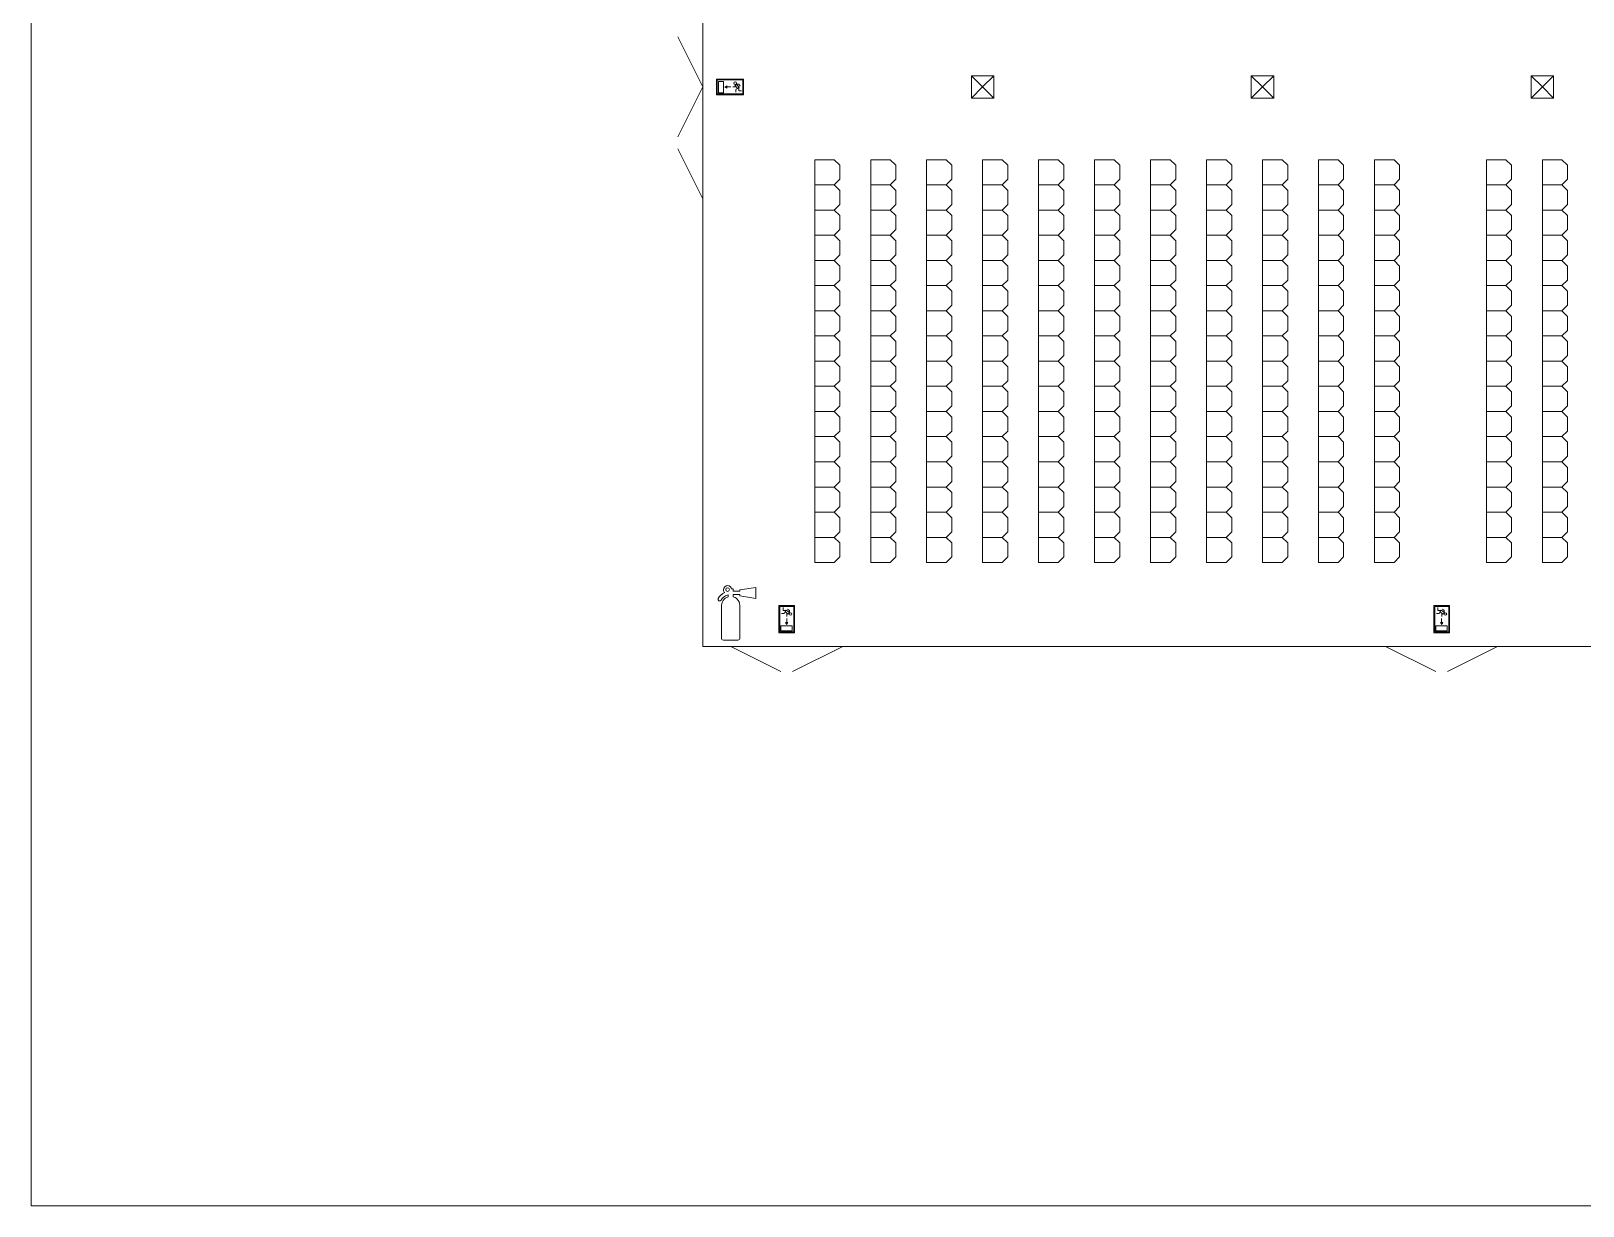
# Model space of a CAD drawing. Header units: metres. Extents: x 0 to 55, y 0 to 40.
# Drawn here: x 0 to 27.72, y 0 to 21 of the extents above; entities that cross this region are included whole.
import ezdxf

# ---------------------------------------------------------------- set-up
doc = ezdxf.new("R2010")
doc.units = ezdxf.units.M
for name, color, linetype, lineweight, true_color in [('Interior', 6, 'Continuous', 0, 0xff00ff), ('Meta', 178, 'Continuous', 0, 0x000000), ('Symbols', 5, 'Continuous', 0, 0x0000ff), ('Tent', 178, 'Continuous', 0, 0x000000)]:
    doc.layers.add(name, color=color, linetype=linetype, lineweight=lineweight, true_color=true_color)

msp = doc.modelspace()

# ---------------------------------------------------------------- linework, layer by layer
at = {"layer": 'Interior', "flags": 128}
for points in [[(14.35, 18.7), (14.45, 18.6), (14.45, 18.35), (14.35, 18.25), (14, 18.25), (14, 18.7)], [(15.35, 18.7), (15.45, 18.6), (15.45, 18.35), (15.35, 18.25), (15, 18.25), (15, 18.7)], [(16.35, 18.7), (16.45, 18.6), (16.45, 18.35), (16.35, 18.25), (16, 18.25), (16, 18.7)], [(17.35, 18.7), (17.45, 18.6), (17.45, 18.35), (17.35, 18.25), (17, 18.25), (17, 18.7)], [(18.35, 18.7), (18.45, 18.6), (18.45, 18.35), (18.35, 18.25), (18, 18.25), (18, 18.7)], [(19.35, 18.7), (19.45, 18.6), (19.45, 18.35), (19.35, 18.25), (19, 18.25), (19, 18.7)], [(20.35, 18.7), (20.45, 18.6), (20.45, 18.35), (20.35, 18.25), (20, 18.25), (20, 18.7)], [(21.35, 18.7), (21.45, 18.6), (21.45, 18.35), (21.35, 18.25), (21, 18.25), (21, 18.7)], [(22.35, 18.7), (22.45, 18.6), (22.45, 18.35), (22.35, 18.25), (22, 18.25), (22, 18.7)], [(23.35, 18.7), (23.45, 18.6), (23.45, 18.35), (23.35, 18.25), (23, 18.25), (23, 18.7)], [(24.35, 18.7), (24.45, 18.6), (24.45, 18.35), (24.35, 18.25), (24, 18.25), (24, 18.7)], [(26.35, 18.7), (26.45, 18.6), (26.45, 18.35), (26.35, 18.25), (26, 18.25), (26, 18.7)], [(27.35, 18.7), (27.45, 18.6), (27.45, 18.35), (27.35, 18.25), (27, 18.25), (27, 18.7)], [(14.35, 18.25), (14.45, 18.15), (14.45, 17.9), (14.35, 17.8), (14, 17.8), (14, 18.25)], [(15.35, 18.25), (15.45, 18.15), (15.45, 17.9), (15.35, 17.8), (15, 17.8), (15, 18.25)], [(16.35, 18.25), (16.45, 18.15), (16.45, 17.9), (16.35, 17.8), (16, 17.8), (16, 18.25)], [(17.35, 18.25), (17.45, 18.15), (17.45, 17.9), (17.35, 17.8), (17, 17.8), (17, 18.25)], [(18.35, 18.25), (18.45, 18.15), (18.45, 17.9), (18.35, 17.8), (18, 17.8), (18, 18.25)], [(19.35, 18.25), (19.45, 18.15), (19.45, 17.9), (19.35, 17.8), (19, 17.8), (19, 18.25)], [(20.35, 18.25), (20.45, 18.15), (20.45, 17.9), (20.35, 17.8), (20, 17.8), (20, 18.25)], [(21.35, 18.25), (21.45, 18.15), (21.45, 17.9), (21.35, 17.8), (21, 17.8), (21, 18.25)], [(22.35, 18.25), (22.45, 18.15), (22.45, 17.9), (22.35, 17.8), (22, 17.8), (22, 18.25)], [(23.35, 18.25), (23.45, 18.15), (23.45, 17.9), (23.35, 17.8), (23, 17.8), (23, 18.25)], [(24.35, 18.25), (24.45, 18.15), (24.45, 17.9), (24.35, 17.8), (24, 17.8), (24, 18.25)], [(26.35, 18.25), (26.45, 18.15), (26.45, 17.9), (26.35, 17.8), (26, 17.8), (26, 18.25)], [(27.35, 18.25), (27.45, 18.15), (27.45, 17.9), (27.35, 17.8), (27, 17.8), (27, 18.25)], [(14.35, 17.8), (14.45, 17.7), (14.45, 17.45), (14.35, 17.35), (14, 17.35), (14, 17.8)], [(15.35, 17.8), (15.45, 17.7), (15.45, 17.45), (15.35, 17.35), (15, 17.35), (15, 17.8)], [(16.35, 17.8), (16.45, 17.7), (16.45, 17.45), (16.35, 17.35), (16, 17.35), (16, 17.8)], [(17.35, 17.8), (17.45, 17.7), (17.45, 17.45), (17.35, 17.35), (17, 17.35), (17, 17.8)], [(18.35, 17.8), (18.45, 17.7), (18.45, 17.45), (18.35, 17.35), (18, 17.35), (18, 17.8)], [(19.35, 17.8), (19.45, 17.7), (19.45, 17.45), (19.35, 17.35), (19, 17.35), (19, 17.8)], [(20.35, 17.8), (20.45, 17.7), (20.45, 17.45), (20.35, 17.35), (20, 17.35), (20, 17.8)], [(21.35, 17.8), (21.45, 17.7), (21.45, 17.45), (21.35, 17.35), (21, 17.35), (21, 17.8)], [(22.35, 17.8), (22.45, 17.7), (22.45, 17.45), (22.35, 17.35), (22, 17.35), (22, 17.8)], [(23.35, 17.8), (23.45, 17.7), (23.45, 17.45), (23.35, 17.35), (23, 17.35), (23, 17.8)], [(24.35, 17.8), (24.45, 17.7), (24.45, 17.45), (24.35, 17.35), (24, 17.35), (24, 17.8)], [(26.35, 17.8), (26.45, 17.7), (26.45, 17.45), (26.35, 17.35), (26, 17.35), (26, 17.8)], [(27.35, 17.8), (27.45, 17.7), (27.45, 17.45), (27.35, 17.35), (27, 17.35), (27, 17.8)], [(14.35, 17.35), (14.45, 17.25), (14.45, 17), (14.35, 16.9), (14, 16.9), (14, 17.35)], [(15.35, 17.35), (15.45, 17.25), (15.45, 17), (15.35, 16.9), (15, 16.9), (15, 17.35)], [(16.35, 17.35), (16.45, 17.25), (16.45, 17), (16.35, 16.9), (16, 16.9), (16, 17.35)], [(17.35, 17.35), (17.45, 17.25), (17.45, 17), (17.35, 16.9), (17, 16.9), (17, 17.35)], [(18.35, 17.35), (18.45, 17.25), (18.45, 17), (18.35, 16.9), (18, 16.9), (18, 17.35)], [(19.35, 17.35), (19.45, 17.25), (19.45, 17), (19.35, 16.9), (19, 16.9), (19, 17.35)], [(20.35, 17.35), (20.45, 17.25), (20.45, 17), (20.35, 16.9), (20, 16.9), (20, 17.35)], [(21.35, 17.35), (21.45, 17.25), (21.45, 17), (21.35, 16.9), (21, 16.9), (21, 17.35)], [(22.35, 17.35), (22.45, 17.25), (22.45, 17), (22.35, 16.9), (22, 16.9), (22, 17.35)], [(23.35, 17.35), (23.45, 17.25), (23.45, 17), (23.35, 16.9), (23, 16.9), (23, 17.35)], [(24.35, 17.35), (24.45, 17.25), (24.45, 17), (24.35, 16.9), (24, 16.9), (24, 17.35)], [(26.35, 17.35), (26.45, 17.25), (26.45, 17), (26.35, 16.9), (26, 16.9), (26, 17.35)], [(27.35, 17.35), (27.45, 17.25), (27.45, 17), (27.35, 16.9), (27, 16.9), (27, 17.35)], [(14.35, 16.9), (14.45, 16.8), (14.45, 16.55), (14.35, 16.45), (14, 16.45), (14, 16.9)], [(15.35, 16.9), (15.45, 16.8), (15.45, 16.55), (15.35, 16.45), (15, 16.45), (15, 16.9)], [(16.35, 16.9), (16.45, 16.8), (16.45, 16.55), (16.35, 16.45), (16, 16.45), (16, 16.9)], [(17.35, 16.9), (17.45, 16.8), (17.45, 16.55), (17.35, 16.45), (17, 16.45), (17, 16.9)], [(18.35, 16.9), (18.45, 16.8), (18.45, 16.55), (18.35, 16.45), (18, 16.45), (18, 16.9)], [(19.35, 16.9), (19.45, 16.8), (19.45, 16.55), (19.35, 16.45), (19, 16.45), (19, 16.9)], [(20.35, 16.9), (20.45, 16.8), (20.45, 16.55), (20.35, 16.45), (20, 16.45), (20, 16.9)], [(21.35, 16.9), (21.45, 16.8), (21.45, 16.55), (21.35, 16.45), (21, 16.45), (21, 16.9)], [(22.35, 16.9), (22.45, 16.8), (22.45, 16.55), (22.35, 16.45), (22, 16.45), (22, 16.9)], [(23.35, 16.9), (23.45, 16.8), (23.45, 16.55), (23.35, 16.45), (23, 16.45), (23, 16.9)], [(24.35, 16.9), (24.45, 16.8), (24.45, 16.55), (24.35, 16.45), (24, 16.45), (24, 16.9)], [(26.35, 16.9), (26.45, 16.8), (26.45, 16.55), (26.35, 16.45), (26, 16.45), (26, 16.9)], [(27.35, 16.9), (27.45, 16.8), (27.45, 16.55), (27.35, 16.45), (27, 16.45), (27, 16.9)], [(14.35, 16.45), (14.45, 16.35), (14.45, 16.1), (14.35, 16), (14, 16), (14, 16.45)], [(15.35, 16.45), (15.45, 16.35), (15.45, 16.1), (15.35, 16), (15, 16), (15, 16.45)], [(16.35, 16.45), (16.45, 16.35), (16.45, 16.1), (16.35, 16), (16, 16), (16, 16.45)], [(17.35, 16.45), (17.45, 16.35), (17.45, 16.1), (17.35, 16), (17, 16), (17, 16.45)], [(18.35, 16.45), (18.45, 16.35), (18.45, 16.1), (18.35, 16), (18, 16), (18, 16.45)], [(19.35, 16.45), (19.45, 16.35), (19.45, 16.1), (19.35, 16), (19, 16), (19, 16.45)], [(20.35, 16.45), (20.45, 16.35), (20.45, 16.1), (20.35, 16), (20, 16), (20, 16.45)], [(21.35, 16.45), (21.45, 16.35), (21.45, 16.1), (21.35, 16), (21, 16), (21, 16.45)], [(22.35, 16.45), (22.45, 16.35), (22.45, 16.1), (22.35, 16), (22, 16), (22, 16.45)], [(23.35, 16.45), (23.45, 16.35), (23.45, 16.1), (23.35, 16), (23, 16), (23, 16.45)], [(24.35, 16.45), (24.45, 16.35), (24.45, 16.1), (24.35, 16), (24, 16), (24, 16.45)], [(26.35, 16.45), (26.45, 16.35), (26.45, 16.1), (26.35, 16), (26, 16), (26, 16.45)], [(27.35, 16.45), (27.45, 16.35), (27.45, 16.1), (27.35, 16), (27, 16), (27, 16.45)], [(14.35, 16), (14.45, 15.9), (14.45, 15.65), (14.35, 15.55), (14, 15.55), (14, 16)], [(15.35, 16), (15.45, 15.9), (15.45, 15.65), (15.35, 15.55), (15, 15.55), (15, 16)], [(16.35, 16), (16.45, 15.9), (16.45, 15.65), (16.35, 15.55), (16, 15.55), (16, 16)], [(17.35, 16), (17.45, 15.9), (17.45, 15.65), (17.35, 15.55), (17, 15.55), (17, 16)], [(18.35, 16), (18.45, 15.9), (18.45, 15.65), (18.35, 15.55), (18, 15.55), (18, 16)], [(19.35, 16), (19.45, 15.9), (19.45, 15.65), (19.35, 15.55), (19, 15.55), (19, 16)], [(20.35, 16), (20.45, 15.9), (20.45, 15.65), (20.35, 15.55), (20, 15.55), (20, 16)], [(21.35, 16), (21.45, 15.9), (21.45, 15.65), (21.35, 15.55), (21, 15.55), (21, 16)], [(22.35, 16), (22.45, 15.9), (22.45, 15.65), (22.35, 15.55), (22, 15.55), (22, 16)], [(23.35, 16), (23.45, 15.9), (23.45, 15.65), (23.35, 15.55), (23, 15.55), (23, 16)], [(24.35, 16), (24.45, 15.9), (24.45, 15.65), (24.35, 15.55), (24, 15.55), (24, 16)], [(26.35, 16), (26.45, 15.9), (26.45, 15.65), (26.35, 15.55), (26, 15.55), (26, 16)], [(27.35, 16), (27.45, 15.9), (27.45, 15.65), (27.35, 15.55), (27, 15.55), (27, 16)], [(14.35, 15.55), (14.45, 15.45), (14.45, 15.2), (14.35, 15.1), (14, 15.1), (14, 15.55)], [(15.35, 15.55), (15.45, 15.45), (15.45, 15.2), (15.35, 15.1), (15, 15.1), (15, 15.55)], [(16.35, 15.55), (16.45, 15.45), (16.45, 15.2), (16.35, 15.1), (16, 15.1), (16, 15.55)], [(17.35, 15.55), (17.45, 15.45), (17.45, 15.2), (17.35, 15.1), (17, 15.1), (17, 15.55)], [(18.35, 15.55), (18.45, 15.45), (18.45, 15.2), (18.35, 15.1), (18, 15.1), (18, 15.55)], [(19.35, 15.55), (19.45, 15.45), (19.45, 15.2), (19.35, 15.1), (19, 15.1), (19, 15.55)], [(20.35, 15.55), (20.45, 15.45), (20.45, 15.2), (20.35, 15.1), (20, 15.1), (20, 15.55)], [(21.35, 15.55), (21.45, 15.45), (21.45, 15.2), (21.35, 15.1), (21, 15.1), (21, 15.55)], [(22.35, 15.55), (22.45, 15.45), (22.45, 15.2), (22.35, 15.1), (22, 15.1), (22, 15.55)], [(23.35, 15.55), (23.45, 15.45), (23.45, 15.2), (23.35, 15.1), (23, 15.1), (23, 15.55)], [(24.35, 15.55), (24.45, 15.45), (24.45, 15.2), (24.35, 15.1), (24, 15.1), (24, 15.55)], [(26.35, 15.55), (26.45, 15.45), (26.45, 15.2), (26.35, 15.1), (26, 15.1), (26, 15.55)], [(27.35, 15.55), (27.45, 15.45), (27.45, 15.2), (27.35, 15.1), (27, 15.1), (27, 15.55)], [(14.35, 15.1), (14.45, 15), (14.45, 14.75), (14.35, 14.65), (14, 14.65), (14, 15.1)], [(15.35, 15.1), (15.45, 15), (15.45, 14.75), (15.35, 14.65), (15, 14.65), (15, 15.1)], [(16.35, 15.1), (16.45, 15), (16.45, 14.75), (16.35, 14.65), (16, 14.65), (16, 15.1)], [(17.35, 15.1), (17.45, 15), (17.45, 14.75), (17.35, 14.65), (17, 14.65), (17, 15.1)], [(18.35, 15.1), (18.45, 15), (18.45, 14.75), (18.35, 14.65), (18, 14.65), (18, 15.1)], [(19.35, 15.1), (19.45, 15), (19.45, 14.75), (19.35, 14.65), (19, 14.65), (19, 15.1)], [(20.35, 15.1), (20.45, 15), (20.45, 14.75), (20.35, 14.65), (20, 14.65), (20, 15.1)], [(21.35, 15.1), (21.45, 15), (21.45, 14.75), (21.35, 14.65), (21, 14.65), (21, 15.1)], [(22.35, 15.1), (22.45, 15), (22.45, 14.75), (22.35, 14.65), (22, 14.65), (22, 15.1)], [(23.35, 15.1), (23.45, 15), (23.45, 14.75), (23.35, 14.65), (23, 14.65), (23, 15.1)], [(24.35, 15.1), (24.45, 15), (24.45, 14.75), (24.35, 14.65), (24, 14.65), (24, 15.1)], [(26.35, 15.1), (26.45, 15), (26.45, 14.75), (26.35, 14.65), (26, 14.65), (26, 15.1)], [(27.35, 15.1), (27.45, 15), (27.45, 14.75), (27.35, 14.65), (27, 14.65), (27, 15.1)], [(14.35, 14.65), (14.45, 14.55), (14.45, 14.3), (14.35, 14.2), (14, 14.2), (14, 14.65)], [(15.35, 14.65), (15.45, 14.55), (15.45, 14.3), (15.35, 14.2), (15, 14.2), (15, 14.65)], [(16.35, 14.65), (16.45, 14.55), (16.45, 14.3), (16.35, 14.2), (16, 14.2), (16, 14.65)], [(17.35, 14.65), (17.45, 14.55), (17.45, 14.3), (17.35, 14.2), (17, 14.2), (17, 14.65)], [(18.35, 14.65), (18.45, 14.55), (18.45, 14.3), (18.35, 14.2), (18, 14.2), (18, 14.65)], [(19.35, 14.65), (19.45, 14.55), (19.45, 14.3), (19.35, 14.2), (19, 14.2), (19, 14.65)], [(20.35, 14.65), (20.45, 14.55), (20.45, 14.3), (20.35, 14.2), (20, 14.2), (20, 14.65)], [(21.35, 14.65), (21.45, 14.55), (21.45, 14.3), (21.35, 14.2), (21, 14.2), (21, 14.65)], [(22.35, 14.65), (22.45, 14.55), (22.45, 14.3), (22.35, 14.2), (22, 14.2), (22, 14.65)], [(23.35, 14.65), (23.45, 14.55), (23.45, 14.3), (23.35, 14.2), (23, 14.2), (23, 14.65)], [(24.35, 14.65), (24.45, 14.55), (24.45, 14.3), (24.35, 14.2), (24, 14.2), (24, 14.65)], [(26.35, 14.65), (26.45, 14.55), (26.45, 14.3), (26.35, 14.2), (26, 14.2), (26, 14.65)], [(27.35, 14.65), (27.45, 14.55), (27.45, 14.3), (27.35, 14.2), (27, 14.2), (27, 14.65)], [(14.35, 14.2), (14.45, 14.1), (14.45, 13.85), (14.35, 13.75), (14, 13.75), (14, 14.2)], [(15.35, 14.2), (15.45, 14.1), (15.45, 13.85), (15.35, 13.75), (15, 13.75), (15, 14.2)], [(16.35, 14.2), (16.45, 14.1), (16.45, 13.85), (16.35, 13.75), (16, 13.75), (16, 14.2)], [(17.35, 14.2), (17.45, 14.1), (17.45, 13.85), (17.35, 13.75), (17, 13.75), (17, 14.2)], [(18.35, 14.2), (18.45, 14.1), (18.45, 13.85), (18.35, 13.75), (18, 13.75), (18, 14.2)], [(19.35, 14.2), (19.45, 14.1), (19.45, 13.85), (19.35, 13.75), (19, 13.75), (19, 14.2)], [(20.35, 14.2), (20.45, 14.1), (20.45, 13.85), (20.35, 13.75), (20, 13.75), (20, 14.2)], [(21.35, 14.2), (21.45, 14.1), (21.45, 13.85), (21.35, 13.75), (21, 13.75), (21, 14.2)], [(22.35, 14.2), (22.45, 14.1), (22.45, 13.85), (22.35, 13.75), (22, 13.75), (22, 14.2)], [(23.35, 14.2), (23.45, 14.1), (23.45, 13.85), (23.35, 13.75), (23, 13.75), (23, 14.2)], [(24.35, 14.2), (24.45, 14.1), (24.45, 13.85), (24.35, 13.75), (24, 13.75), (24, 14.2)], [(26.35, 14.2), (26.45, 14.1), (26.45, 13.85), (26.35, 13.75), (26, 13.75), (26, 14.2)], [(27.35, 14.2), (27.45, 14.1), (27.45, 13.85), (27.35, 13.75), (27, 13.75), (27, 14.2)], [(14.35, 13.75), (14.45, 13.65), (14.45, 13.4), (14.35, 13.3), (14, 13.3), (14, 13.75)], [(15.35, 13.75), (15.45, 13.65), (15.45, 13.4), (15.35, 13.3), (15, 13.3), (15, 13.75)], [(16.35, 13.75), (16.45, 13.65), (16.45, 13.4), (16.35, 13.3), (16, 13.3), (16, 13.75)], [(17.35, 13.75), (17.45, 13.65), (17.45, 13.4), (17.35, 13.3), (17, 13.3), (17, 13.75)], [(18.35, 13.75), (18.45, 13.65), (18.45, 13.4), (18.35, 13.3), (18, 13.3), (18, 13.75)], [(19.35, 13.75), (19.45, 13.65), (19.45, 13.4), (19.35, 13.3), (19, 13.3), (19, 13.75)], [(20.35, 13.75), (20.45, 13.65), (20.45, 13.4), (20.35, 13.3), (20, 13.3), (20, 13.75)], [(21.35, 13.75), (21.45, 13.65), (21.45, 13.4), (21.35, 13.3), (21, 13.3), (21, 13.75)], [(22.35, 13.75), (22.45, 13.65), (22.45, 13.4), (22.35, 13.3), (22, 13.3), (22, 13.75)], [(23.35, 13.75), (23.45, 13.65), (23.45, 13.4), (23.35, 13.3), (23, 13.3), (23, 13.75)], [(24.35, 13.75), (24.45, 13.65), (24.45, 13.4), (24.35, 13.3), (24, 13.3), (24, 13.75)], [(26.35, 13.75), (26.45, 13.65), (26.45, 13.4), (26.35, 13.3), (26, 13.3), (26, 13.75)], [(27.35, 13.75), (27.45, 13.65), (27.45, 13.4), (27.35, 13.3), (27, 13.3), (27, 13.75)], [(14.35, 13.3), (14.45, 13.2), (14.45, 12.95), (14.35, 12.85), (14, 12.85), (14, 13.3)], [(15.35, 13.3), (15.45, 13.2), (15.45, 12.95), (15.35, 12.85), (15, 12.85), (15, 13.3)], [(16.35, 13.3), (16.45, 13.2), (16.45, 12.95), (16.35, 12.85), (16, 12.85), (16, 13.3)], [(17.35, 13.3), (17.45, 13.2), (17.45, 12.95), (17.35, 12.85), (17, 12.85), (17, 13.3)], [(18.35, 13.3), (18.45, 13.2), (18.45, 12.95), (18.35, 12.85), (18, 12.85), (18, 13.3)], [(19.35, 13.3), (19.45, 13.2), (19.45, 12.95), (19.35, 12.85), (19, 12.85), (19, 13.3)], [(20.35, 13.3), (20.45, 13.2), (20.45, 12.95), (20.35, 12.85), (20, 12.85), (20, 13.3)], [(21.35, 13.3), (21.45, 13.2), (21.45, 12.95), (21.35, 12.85), (21, 12.85), (21, 13.3)], [(22.35, 13.3), (22.45, 13.2), (22.45, 12.95), (22.35, 12.85), (22, 12.85), (22, 13.3)], [(23.35, 13.3), (23.45, 13.2), (23.45, 12.95), (23.35, 12.85), (23, 12.85), (23, 13.3)], [(24.35, 13.3), (24.45, 13.2), (24.45, 12.95), (24.35, 12.85), (24, 12.85), (24, 13.3)], [(26.35, 13.3), (26.45, 13.2), (26.45, 12.95), (26.35, 12.85), (26, 12.85), (26, 13.3)], [(27.35, 13.3), (27.45, 13.2), (27.45, 12.95), (27.35, 12.85), (27, 12.85), (27, 13.3)], [(14.35, 12.85), (14.45, 12.75), (14.45, 12.5), (14.35, 12.4), (14, 12.4), (14, 12.85)], [(15.35, 12.85), (15.45, 12.75), (15.45, 12.5), (15.35, 12.4), (15, 12.4), (15, 12.85)], [(16.35, 12.85), (16.45, 12.75), (16.45, 12.5), (16.35, 12.4), (16, 12.4), (16, 12.85)], [(17.35, 12.85), (17.45, 12.75), (17.45, 12.5), (17.35, 12.4), (17, 12.4), (17, 12.85)], [(18.35, 12.85), (18.45, 12.75), (18.45, 12.5), (18.35, 12.4), (18, 12.4), (18, 12.85)], [(19.35, 12.85), (19.45, 12.75), (19.45, 12.5), (19.35, 12.4), (19, 12.4), (19, 12.85)], [(20.35, 12.85), (20.45, 12.75), (20.45, 12.5), (20.35, 12.4), (20, 12.4), (20, 12.85)], [(21.35, 12.85), (21.45, 12.75), (21.45, 12.5), (21.35, 12.4), (21, 12.4), (21, 12.85)], [(22.35, 12.85), (22.45, 12.75), (22.45, 12.5), (22.35, 12.4), (22, 12.4), (22, 12.85)], [(23.35, 12.85), (23.45, 12.75), (23.45, 12.5), (23.35, 12.4), (23, 12.4), (23, 12.85)], [(24.35, 12.85), (24.45, 12.75), (24.45, 12.5), (24.35, 12.4), (24, 12.4), (24, 12.85)], [(26.35, 12.85), (26.45, 12.75), (26.45, 12.5), (26.35, 12.4), (26, 12.4), (26, 12.85)], [(27.35, 12.85), (27.45, 12.75), (27.45, 12.5), (27.35, 12.4), (27, 12.4), (27, 12.85)], [(14.35, 12.4), (14.45, 12.3), (14.45, 12.05), (14.35, 11.95), (14, 11.95), (14, 12.4)], [(15.35, 12.4), (15.45, 12.3), (15.45, 12.05), (15.35, 11.95), (15, 11.95), (15, 12.4)], [(16.35, 12.4), (16.45, 12.3), (16.45, 12.05), (16.35, 11.95), (16, 11.95), (16, 12.4)], [(17.35, 12.4), (17.45, 12.3), (17.45, 12.05), (17.35, 11.95), (17, 11.95), (17, 12.4)], [(18.35, 12.4), (18.45, 12.3), (18.45, 12.05), (18.35, 11.95), (18, 11.95), (18, 12.4)], [(19.35, 12.4), (19.45, 12.3), (19.45, 12.05), (19.35, 11.95), (19, 11.95), (19, 12.4)], [(20.35, 12.4), (20.45, 12.3), (20.45, 12.05), (20.35, 11.95), (20, 11.95), (20, 12.4)], [(21.35, 12.4), (21.45, 12.3), (21.45, 12.05), (21.35, 11.95), (21, 11.95), (21, 12.4)], [(22.35, 12.4), (22.45, 12.3), (22.45, 12.05), (22.35, 11.95), (22, 11.95), (22, 12.4)], [(23.35, 12.4), (23.45, 12.3), (23.45, 12.05), (23.35, 11.95), (23, 11.95), (23, 12.4)], [(24.35, 12.4), (24.45, 12.3), (24.45, 12.05), (24.35, 11.95), (24, 11.95), (24, 12.4)], [(26.35, 12.4), (26.45, 12.3), (26.45, 12.05), (26.35, 11.95), (26, 11.95), (26, 12.4)], [(27.35, 12.4), (27.45, 12.3), (27.45, 12.05), (27.35, 11.95), (27, 11.95), (27, 12.4)], [(14.35, 11.95), (14.45, 11.85), (14.45, 11.6), (14.35, 11.5), (14, 11.5), (14, 11.95)], [(15.35, 11.95), (15.45, 11.85), (15.45, 11.6), (15.35, 11.5), (15, 11.5), (15, 11.95)], [(16.35, 11.95), (16.45, 11.85), (16.45, 11.6), (16.35, 11.5), (16, 11.5), (16, 11.95)], [(17.35, 11.95), (17.45, 11.85), (17.45, 11.6), (17.35, 11.5), (17, 11.5), (17, 11.95)], [(18.35, 11.95), (18.45, 11.85), (18.45, 11.6), (18.35, 11.5), (18, 11.5), (18, 11.95)], [(19.35, 11.95), (19.45, 11.85), (19.45, 11.6), (19.35, 11.5), (19, 11.5), (19, 11.95)], [(20.35, 11.95), (20.45, 11.85), (20.45, 11.6), (20.35, 11.5), (20, 11.5), (20, 11.95)], [(21.35, 11.95), (21.45, 11.85), (21.45, 11.6), (21.35, 11.5), (21, 11.5), (21, 11.95)], [(22.35, 11.95), (22.45, 11.85), (22.45, 11.6), (22.35, 11.5), (22, 11.5), (22, 11.95)], [(23.35, 11.95), (23.45, 11.85), (23.45, 11.6), (23.35, 11.5), (23, 11.5), (23, 11.95)], [(24.35, 11.95), (24.45, 11.85), (24.45, 11.6), (24.35, 11.5), (24, 11.5), (24, 11.95)], [(26.35, 11.95), (26.45, 11.85), (26.45, 11.6), (26.35, 11.5), (26, 11.5), (26, 11.95)], [(27.35, 11.95), (27.45, 11.85), (27.45, 11.6), (27.35, 11.5), (27, 11.5), (27, 11.95)]]:
    msp.add_lwpolyline(points, close=True, dxfattribs=at)
at = {"layer": 'Meta', "flags": 128}
msp.add_lwpolyline([(55, 0), (55, 40), (0, 40), (0, 0)], close=True, dxfattribs=at)
at = {"layer": 'Symbols'}
for p, q in [((12.23, 20.04), (12.23, 20.04)), ((12.371, 20.1), (12.28, 20.1)), ((12.28, 20.1), (12.28, 19.896)), ((12.371, 19.896), (12.371, 20.1)), ((12.394, 20), (12.431, 20.022)), ((12.431, 19.978), (12.394, 20)), ((12.5, 20), (12.417, 20)), ((12.431, 20.022), (12.431, 20.022)), ((12.431, 20.022), (12.431, 19.978)), ((12.582, 20.002), (12.537, 20.002)), ((12.605, 20.049), (12.579, 20.025)), ((12.579, 20.025), (12.62, 19.97)), ((12.6, 20.048), (12.582, 20.041)), ((12.582, 20.041), (12.582, 20.002)), ((12.631, 19.98), (12.591, 19.955)), ((12.645, 20.048), (12.6, 20.048)), ((12.649, 19.99), (12.605, 20.049)), ((12.605, 20.049), (12.605, 20.049)), ((12.62, 19.97), (12.649, 19.99)), ((12.642, 19.984), (12.642, 19.934)), ((12.669, 20.016), (12.645, 20.048)), ((12.28, 19.896), (12.371, 19.896)), ((12.591, 19.955), (12.591, 19.909)), ((12.642, 19.934), (12.695, 19.934)), ((12.443, 10.983), (12.443, 10.983)), ((12.454, 10.921), (12.454, 10.887)), ((12.454, 10.887), (12.454, 10.887)), ((12.546, 11.029), (12.513, 11.029)), ((12.546, 10.987), (12.546, 11.029)), ((12.662, 10.987), (12.546, 10.987)), ((12.546, 10.887), (12.546, 10.928)), ((12.546, 10.928), (12.662, 10.928)), ((12.948, 11.055), (12.662, 11.014)), ((12.662, 11.014), (12.662, 10.987)), ((12.662, 10.928), (12.662, 10.903)), ((12.662, 10.903), (12.948, 10.86)), ((12.948, 10.86), (12.948, 11.055)), ((12.662, 10.151), (12.662, 10.73)), ((13.455, 10.591), (13.409, 10.591)), ((13.434, 10.642), (13.434, 10.695)), ((13.484, 10.642), (13.434, 10.642)), ((13.48, 10.631), (13.455, 10.591)), ((13.47, 10.62), (13.49, 10.649)), ((13.525, 10.579), (13.47, 10.62)), ((13.49, 10.649), (13.549, 10.605)), ((13.502, 10.582), (13.502, 10.537)), ((13.541, 10.582), (13.502, 10.582)), ((13.516, 10.669), (13.548, 10.645)), ((13.549, 10.605), (13.525, 10.579)), ((13.548, 10.6), (13.541, 10.582)), ((13.548, 10.645), (13.548, 10.6)), ((13.549, 10.605), (13.549, 10.605)), ((25.155, 10.591), (25.109, 10.591)), ((25.134, 10.642), (25.134, 10.695)), ((25.184, 10.642), (25.134, 10.642)), ((25.18, 10.631), (25.155, 10.591)), ((25.17, 10.62), (25.19, 10.649)), ((25.225, 10.579), (25.17, 10.62)), ((25.19, 10.649), (25.249, 10.605)), ((25.202, 10.582), (25.202, 10.537)), ((25.241, 10.582), (25.202, 10.582)), ((25.216, 10.669), (25.248, 10.645)), ((25.249, 10.605), (25.225, 10.579)), ((25.248, 10.6), (25.241, 10.582)), ((25.248, 10.645), (25.248, 10.6)), ((25.249, 10.605), (25.249, 10.605)), ((13.396, 10.28), (13.396, 10.371)), ((13.396, 10.371), (13.6, 10.371)), ((13.6, 10.28), (13.396, 10.28)), ((13.522, 10.431), (13.478, 10.431)), ((13.478, 10.431), (13.5, 10.394)), ((13.5, 10.5), (13.5, 10.417)), ((13.5, 10.394), (13.522, 10.431)), ((13.522, 10.431), (13.522, 10.431)), ((13.6, 10.371), (13.6, 10.28)), ((25.096, 10.28), (25.096, 10.371)), ((25.096, 10.371), (25.3, 10.371)), ((25.3, 10.28), (25.096, 10.28)), ((25.222, 10.431), (25.178, 10.431)), ((25.178, 10.431), (25.2, 10.394)), ((25.2, 10.5), (25.2, 10.417)), ((25.2, 10.394), (25.222, 10.431)), ((25.222, 10.431), (25.222, 10.431)), ((25.3, 10.371), (25.3, 10.28)), ((12.371, 10.113), (12.626, 10.113)), ((13.54, 10.23), (13.54, 10.23)), ((25.24, 10.23), (25.24, 10.23))]:
    msp.add_line(p, q, dxfattribs=at)
at = {"layer": 'Symbols', "lineweight": 0}
for p, q in [((12.73, 20.14), (12.245, 20.14)), ((12.245, 20.14), (12.245, 19.861)), ((12.714, 20.126), (12.259, 20.126)), ((12.259, 20.126), (12.259, 19.876)), ((12.714, 19.876), (12.714, 20.126)), ((12.714, 20.126), (12.714, 20.126)), ((12.73, 19.861), (12.73, 20.14)), ((12.245, 19.861), (12.73, 19.861)), ((12.259, 19.876), (12.714, 19.876)), ((13.361, 10.245), (13.361, 10.73)), ((13.361, 10.73), (13.64, 10.73)), ((13.376, 10.259), (13.376, 10.714)), ((13.376, 10.714), (13.626, 10.714)), ((13.626, 10.714), (13.626, 10.259)), ((13.626, 10.714), (13.626, 10.714)), ((13.64, 10.73), (13.64, 10.245)), ((25.061, 10.245), (25.061, 10.73)), ((25.061, 10.73), (25.34, 10.73)), ((25.076, 10.259), (25.076, 10.714)), ((25.076, 10.714), (25.326, 10.714)), ((25.326, 10.714), (25.326, 10.259)), ((25.326, 10.714), (25.326, 10.714)), ((25.34, 10.73), (25.34, 10.245)), ((13.626, 10.259), (13.376, 10.259)), ((25.326, 10.259), (25.076, 10.259)), ((13.64, 10.245), (13.361, 10.245)), ((25.34, 10.245), (25.061, 10.245))]:
    msp.add_line(p, q, dxfattribs=at)
at = {"layer": 'Symbols', "flags": 128}
msp.add_lwpolyline([(12.336, 10.73), (12.336, 10.151)], dxfattribs=at)
at = {"layer": 'Symbols'}
for centre in [(12.58, 20.067), (13.567, 10.58), (25.267, 10.58)]:
    msp.add_circle(centre, 0.0232, dxfattribs=at)
for start, end in [(90.001, 179.9955), (180.0072, 269.9997), (0.0013, 89.9932), (270.0061, 359.996)]:
    msp.add_arc((12.443, 11.016), 0.033, start, end, dxfattribs=at)
for points in [[(12.277, 10.857), (12.261, 10.824), (12.306, 10.797), (12.329, 10.829)], [(12.393, 10.963), (12.348, 10.947), (12.289, 10.891), (12.277, 10.857)], [(12.329, 10.829), (12.352, 10.862), (12.378, 10.902), (12.454, 10.921)], [(12.454, 10.887), (12.423, 10.881), (12.336, 10.83), (12.336, 10.73)], [(12.444, 11.089), (12.405, 11.089), (12.369, 11.058), (12.369, 11.012)], [(12.369, 11.012), (12.369, 10.99), (12.382, 10.97), (12.393, 10.963)], [(12.513, 11.029), (12.513, 11.055), (12.484, 11.089), (12.444, 11.089)], [(12.662, 10.73), (12.662, 10.83), (12.578, 10.881), (12.546, 10.887)], [(12.336, 10.151), (12.336, 10.137), (12.342, 10.113), (12.371, 10.113)], [(12.626, 10.113), (12.655, 10.113), (12.662, 10.137), (12.662, 10.151)]]:
    msp.add_open_spline(points, degree=3, dxfattribs=at)
at = {"layer": 'Tent'}
for p, q in [((12, 30), (12, 10)), ((12, 20), (11.553, 20.894)), ((12, 20), (11.553, 19.106)), ((16.8, 19.8), (16.8, 20.2)), ((16.8, 20.2), (17.2, 20.2)), ((16.8, 20.2), (17, 20)), ((16.8, 19.8), (17, 20)), ((17, 20), (17.2, 20.2)), ((17, 20), (17.2, 19.8)), ((17.2, 20.2), (17.2, 19.8)), ((21.8, 19.8), (21.8, 20.2)), ((21.8, 20.2), (22.2, 20.2)), ((21.8, 20.2), (22, 20)), ((21.8, 19.8), (22, 20)), ((22, 20), (22.2, 20.2)), ((22, 20), (22.2, 19.8)), ((22.2, 20.2), (22.2, 19.8)), ((26.8, 19.8), (26.8, 20.2)), ((26.8, 20.2), (27.2, 20.2)), ((26.8, 20.2), (27, 20)), ((26.8, 19.8), (27, 20)), ((27, 20), (27.2, 20.2)), ((27, 20), (27.2, 19.8)), ((27.2, 20.2), (27.2, 19.8)), ((17.2, 19.8), (16.8, 19.8)), ((22.2, 19.8), (21.8, 19.8)), ((27.2, 19.8), (26.8, 19.8)), ((11.553, 18.894), (12, 18)), ((12, 10), (42, 10)), ((12.5, 10), (13.394, 9.553)), ((13.606, 9.553), (14.5, 10)), ((24.2, 10), (25.094, 9.553)), ((25.306, 9.553), (26.2, 10))]:
    msp.add_line(p, q, dxfattribs=at)

doc.saveas('drawing.dxf')
